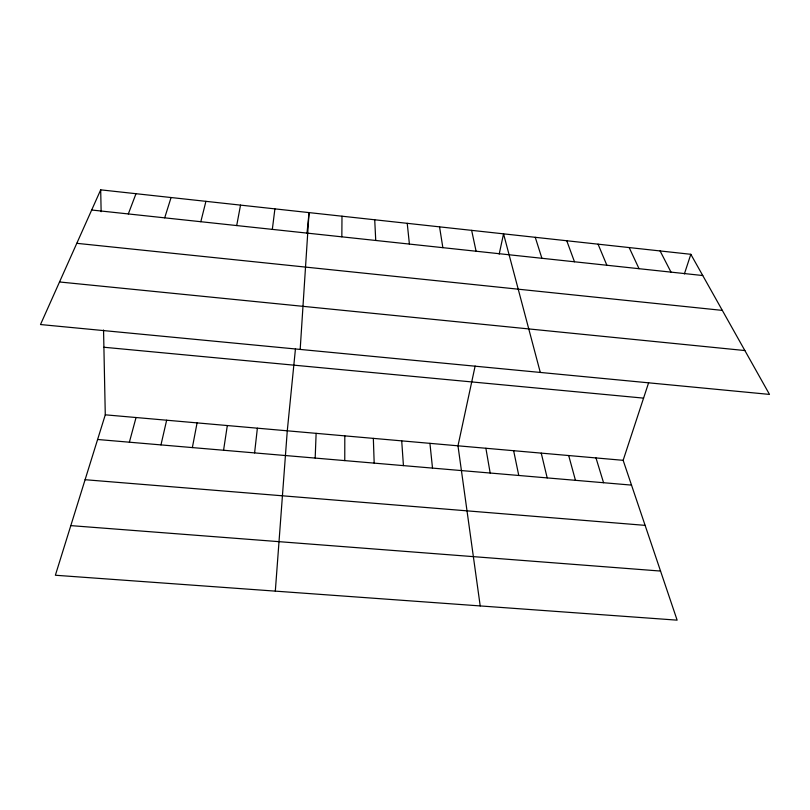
<?xml version="1.0" encoding="UTF-8"?>
<svg xmlns="http://www.w3.org/2000/svg" width="810" height="810" viewBox="0 0 810 810"><rect width="100%" height="100%" fill="white"/><g stroke="black" fill="none" stroke-linecap="round" stroke-linejoin="round"><path stroke-width="1.21" d="M344.766 460.606L344.807 435.871M341.84 236.834L341.992 216.199M315.181 458.085L316.123 433.35M300.176 349.424L309.055 212.605L306.97 233.493M275.319 591.128L287.277 430.809L295.458 348.816M254.593 452.901L257.377 428.186M272.332 229.382L274.904 208.869M223.57 450.249L227.316 425.544M236.702 225.565L240.529 205.112M192.365 447.586L197.073 422.891M475.136 366.039L457.984 445.814L480.208 605.931M499.193 254.097L503.547 233.847L540.3 372.448M160.967 444.903L166.647 420.218M200.819 221.717L205.922 201.336M129.377 442.209L136.05 417.525M103.548 330.024L105.28 414.821L55.374 575.242L677.13 620.156L623.143 460.323L648.648 382.674M164.693 217.839L171.072 197.529M684.379 273.942L690.829 254.299L100.693 189.844L40.5 324.537L769.5 394.409L690.829 254.299M128.314 213.941L135.999 193.701M70.814 525.619L660.545 571.06M85.091 479.712L645.114 525.366M97.605 439.486L631.516 485.109M105.28 414.821L623.143 460.323M103.903 347.247L643.575 398.125M59.525 281.971L744.876 350.548M76.788 243.324L722.328 310.392M91.672 210.013L702.756 275.532M660.099 250.938L670.994 272.119M629.178 247.566L639.029 268.697M598.063 244.164L606.862 265.245M566.757 240.742L574.482 261.782M535.258 237.31L541.9 258.279M595.988 457.933L603.561 482.719M568.691 455.534L575.454 480.32M541.242 453.124L547.185 477.9M471.643 230.354L476.088 251.232M513.641 450.704L518.764 475.47M485.889 448.264L490.171 473.03M439.546 226.851L442.857 247.668M407.227 223.327L409.404 244.083M429.928 443.343L432.51 468.109M401.709 440.863L403.431 465.618M374.716 219.773L375.739 240.469M373.339 438.372L374.179 463.117M100.693 189.844L101.139 211.714"/></g></svg>
